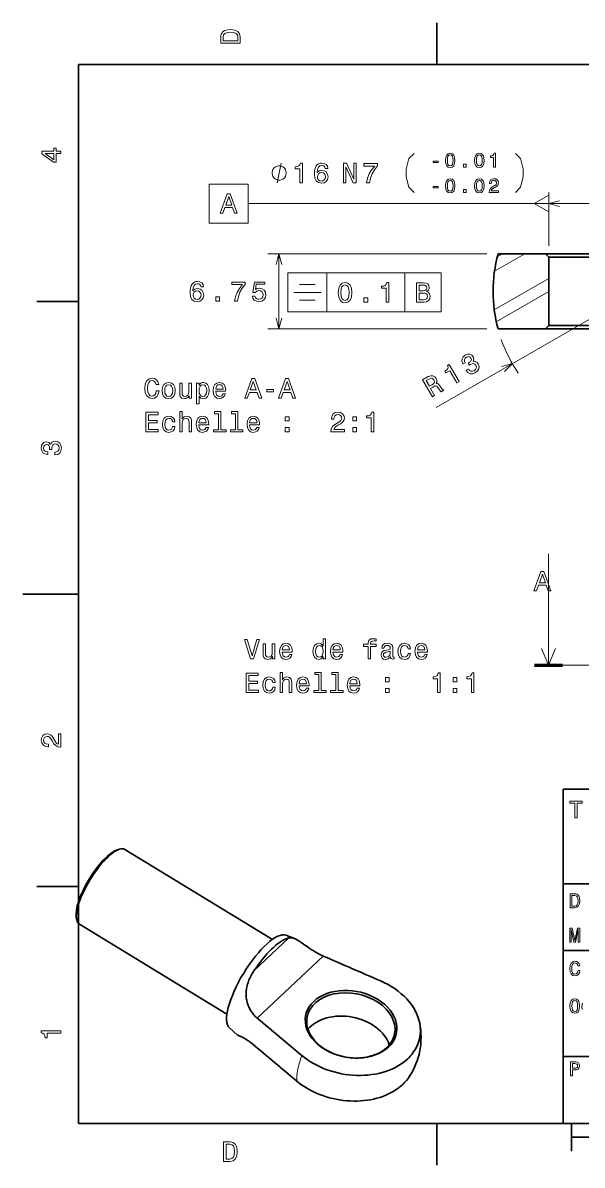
# Model space of a CAD drawing. Extents: x 0 to 297, y 0 to 210.
# Drawn here: x 0 to 100.4, y 2.5 to 207.5 of the extents above; entities that cross this region are included whole.
import ezdxf

# ---------------------------------------------------------------- set-up
doc = ezdxf.new("R2010")
doc.units = 0
doc.linetypes.add('DASHDOT', pattern=[18.5, 12, -3, 0.5, -3])

msp = doc.modelspace()

# ---------------------------------------------------------------- linework, layer by layer
at = {"color": 7, "lineweight": 35, "ltscale": 0.1875}
for p, q in [((74.300003, 200), (74.300003, 207.5)), ((10, 157.5), (2.5, 157.5)), ((10, 52.5), (2.5, 52.5)), ((74.300003, 10), (74.300003, 2.5))]:
    msp.add_line(p, q, dxfattribs=at)
at = {"color": 7, "lineweight": 35}
for p, q in [((287, 200), (10, 200)), ((10, 200), (10, 10)), ((93.814262, 166.062836), (127.014259, 166.062836)), ((94.414261, 165.46283), (126.414261, 165.46283)), ((93.814262, 152.562836), (127.014259, 152.562836)), ((94.414261, 153.162842), (126.414261, 153.162842)), ((97, 10), (97, 70)), ((97, 70), (287, 70)), ((44.813995, 43.016006), (18.319515, 59.161652)), ((97, 53), (162, 53)), ((36.644035, 29.609226), (10.149624, 45.754829)), ((97, 41), (162, 41)), ((97, 22), (162, 22)), ((10, 10), (287, 10)), ((97, 10), (287, 10)), ((98.5, 7.5), (198.5, 7.5))]:
    msp.add_line(p, q, dxfattribs=at)
at = {"color": 7, "lineweight": 13, "ltscale": 0.240071}
msp.add_line((94.414261, 167.46283), (94.414261, 177.065659), dxfattribs=at)
at = {"color": 7, "lineweight": 13}
for p, q in [((91.816185, 175.065674), (40.45591, 175.065674)), ((126.414261, 175.065674), (44.732475, 175.065659)), ((83.305748, 166.062836), (43.968445, 166.062836)), ((47.576515, 162.622101), (75.120605, 162.622101)), ((110.414261, 159.312836), (74.177773, 138.46022)), ((47.576515, 155.622101), (75.120605, 155.622101)), ((83.305748, 152.562836), (43.968445, 152.562836)), ((94.372307, 92.206497), (94.372307, 112.206497))]:
    msp.add_line(p, q, dxfattribs=at)
at = {"color": 7, "lineweight": 13, "ltscale": 0.3375}
msp.add_line((45.968445, 166.062836), (45.968445, 152.562836), dxfattribs=at)
at = {"color": 7, "lineweight": 13, "ltscale": 0.156967}
msp.add_line((84.668114, 162.923492), (90.105606, 166.062836), dxfattribs=at)
at = {"color": 7, "lineweight": 13, "ltscale": 0.027072}
msp.add_line((85.167786, 165.521393), (86.105606, 166.062836), dxfattribs=at)
at = {"color": 7, "lineweight": 35, "ltscale": 0.212713}
for p, q in [((93.814262, 166.062836), (85.305748, 166.062836)), ((93.814262, 152.562836), (85.305748, 152.562836))]:
    msp.add_line(p, q, dxfattribs=at)
at = {"color": 7, "lineweight": 35, "ltscale": 0.021213}
for p, q in [((94.414261, 165.46283), (93.814262, 166.062836)), ((94.414261, 153.162842), (93.814262, 152.562836))]:
    msp.add_line(p, q, dxfattribs=at)
at = {"color": 7, "lineweight": 35, "ltscale": 0.3075}
msp.add_line((94.414261, 153.162842), (94.414261, 165.46283), dxfattribs=at)
at = {"color": 7, "lineweight": 13, "ltscale": 0.175}
for p, q in [((47.576515, 162.622101), (47.576515, 155.622101)), ((54.576515, 162.622101), (54.576515, 155.622101)), ((68.584587, 162.622101), (68.584579, 155.622101)), ((75.120605, 162.622101), (75.120605, 155.622101))]:
    msp.add_line(p, q, dxfattribs=at)
at = {"color": 7, "lineweight": 13, "ltscale": 0.282436}
msp.add_line((84.630386, 155.973511), (94.414261, 161.622238), dxfattribs=at)
at = {"color": 7, "lineweight": 13, "ltscale": 0.272049}
msp.add_line((84.990196, 153.871857), (94.414261, 159.312836), dxfattribs=at)
at = {"color": 7, "lineweight": 35, "ltscale": 0.25}
msp.add_line((10, 105), (0, 105), dxfattribs=at)
at = {"color": 7, "lineweight": 100, "ltscale": 0.125}
msp.add_line((91.872307, 92.206497), (96.872307, 92.206497), dxfattribs=at)
at = {"color": 7, "linetype": 'DASHDOT', "lineweight": 13}
msp.add_line((96.872307, 92.206497), (201.626617, 92.206497), dxfattribs=at)
at = {"color": 7, "lineweight": 35, "ltscale": 0.009459}
for p, q in [((16.993492, 59.099083), (17.35548, 59.209175)), ((9.597237, 46.962143), (9.665333, 46.58997))]:
    msp.add_line(p, q, dxfattribs=at)
at = {"color": 7, "lineweight": 13, "ltscale": 0.21592}
msp.add_line((41.474007, 37.351704), (47.754139, 43.280807), dxfattribs=at)
at = {"color": 7, "lineweight": 35, "ltscale": 0.04092}
msp.add_line((47.219009, 43.756073), (48.74659, 43.168205), dxfattribs=at)
at = {"color": 7, "lineweight": 13, "ltscale": 0.407121}
msp.add_line((42.086903, 28.854866), (53.928215, 40.034306), dxfattribs=at)
at = {"color": 7, "lineweight": 35, "ltscale": 0.049072}
msp.add_line((37.088669, 27.132599), (38.554981, 25.827656), dxfattribs=at)
at = {"color": 7, "lineweight": 35, "ltscale": 0.125}
msp.add_line((98.5, 10), (98.5, 5), dxfattribs=at)
at = {"color": 7, "lineweight": 13}
for points in [[(35.533215, 204.994965), (35.533215, 203.829971), (39.033215, 203.829971), (39.033215, 204.994965), (38.922264, 205.544678), (38.584366, 205.953171), (38.034657, 206.205338), (37.283215, 206.296112), (36.516644, 206.215424), (36.21405, 206.114563), (35.971977, 205.973343), (35.644165, 205.56485), (35.563473, 205.297562)], [(35.951801, 204.959656), (36.027451, 205.342941), (36.259438, 205.605194), (36.672985, 205.761536), (37.283215, 205.811966), (37.873272, 205.756485), (38.286816, 205.600143), (38.533936, 205.332855), (38.614628, 204.959656), (38.614628, 204.298996), (35.951801, 204.298996)], [(6.833213, 184.02739), (6.833213, 184.481277), (5.965778, 184.481277), (5.965778, 184.98056), (5.56232, 184.98056), (5.56232, 184.481277), (3.408862, 184.481277), (3.408862, 184.022339), (5.521974, 182.489197), (5.965778, 182.489197), (5.965778, 184.02739)], [(5.56232, 182.912827), (3.993876, 184.02739), (5.56232, 184.02739)], [(73.67868, 182.424088), (74.532997, 182.424088), (74.532997, 182.702988), (73.67868, 182.702988)], [(75.870262, 182.812424), (75.923218, 182.258179), (76.089134, 181.862778), (76.353905, 181.622726), (76.721054, 181.545059), (77.084671, 181.622726), (77.349442, 181.862778), (77.511833, 182.258179), (77.568314, 182.812424), (77.511833, 183.363144), (77.444756, 183.582016), (77.349442, 183.76207), (77.084671, 184.002121), (76.721054, 184.083313), (76.353905, 184.002121), (76.089134, 183.75853), (75.923218, 183.363144)], [(76.209167, 182.812424), (76.237411, 183.239578), (76.325661, 183.546722), (76.484528, 183.726761), (76.721054, 183.790298), (76.954048, 183.726761), (77.112915, 183.546722), (77.201172, 183.239578), (77.229408, 182.812424), (77.201172, 182.381729), (77.112915, 182.0746), (76.954048, 181.894562), (76.721054, 181.834534), (76.484528, 181.894562), (76.325661, 182.0746), (76.237411, 182.381729)], [(81.100693, 182.812424), (81.153648, 182.258179), (81.319565, 181.862778), (81.584335, 181.622726), (81.951485, 181.545059), (82.315102, 181.622726), (82.579872, 181.862778), (82.742264, 182.258179), (82.798744, 182.812424), (82.742264, 183.363144), (82.675186, 183.582016), (82.579872, 183.76207), (82.315102, 184.002121), (81.951485, 184.083313), (81.584335, 184.002121), (81.319565, 183.75853), (81.153648, 183.363144)], [(81.439598, 182.812424), (81.467842, 183.239578), (81.556099, 183.546722), (81.714958, 183.726761), (81.951485, 183.790298), (82.184479, 183.726761), (82.343346, 183.546722), (82.431602, 183.239578), (82.459839, 182.812424), (82.431602, 182.381729), (82.343346, 182.0746), (82.184479, 181.894562), (81.951485, 181.834534), (81.714958, 181.894562), (81.556099, 182.0746), (81.467842, 182.381729)], [(84.503159, 181.615662), (84.824409, 181.615662), (84.824409, 184.083313), (84.584351, 184.083313), (84.520805, 183.867966), (84.393715, 183.723236), (84.199554, 183.638504), (83.931252, 183.61026), (83.931252, 183.359619), (84.503159, 183.359619)], [(47.299141, 180.565659), (47.299141, 180.682327), (47.240807, 180.915665), (47.182476, 181.090668), (47.124142, 181.207336), (47.007473, 181.382339), (46.832474, 181.557327), (46.657475, 181.673996), (46.54081, 181.73233), (46.365807, 181.790665), (46.132477, 181.848999), (46.015808, 181.848999), (45.899139, 181.848999), (45.66581, 181.790665), (45.490807, 181.73233), (45.374138, 181.673996), (45.199142, 181.557327), (45.024139, 181.382339), (44.907478, 181.207336), (44.849144, 181.090668), (44.79081, 180.915665), (44.732475, 180.682327), (44.732475, 180.565659), (44.732475, 180.449005), (44.79081, 180.215668), (44.849144, 180.040665), (44.907478, 179.923996), (45.024139, 179.748993), (45.199142, 179.574005), (45.374138, 179.457336), (45.490807, 179.399002), (45.66581, 179.340668), (45.899139, 179.282333), (46.015808, 179.282333), (46.132477, 179.282333), (46.365807, 179.340668), (46.54081, 179.399002), (46.657475, 179.457336), (46.832474, 179.574005), (47.007473, 179.748993), (47.124142, 179.923996), (47.182476, 180.040665), (47.240807, 180.215668), (47.299141, 180.449005)], [(49.726372, 178.815659), (50.185303, 178.815659), (50.185303, 182.340881), (49.842365, 182.340881), (49.751587, 182.033249), (49.57003, 181.826477), (49.292652, 181.705429), (48.909367, 181.665085), (48.909367, 181.307022), (49.726372, 181.307022)], [(54.763546, 181.372589), (54.667725, 181.781082), (54.445824, 182.083679), (54.102882, 182.275314), (53.659081, 182.340881), (53.36153, 182.305573), (53.104324, 182.209763), (52.87738, 182.053421), (52.685738, 181.831512), (52.534439, 181.554138), (52.423489, 181.216248), (52.352882, 180.817825), (52.33271, 180.368973), (52.413403, 179.652847), (52.660519, 179.133392), (53.058937, 178.820709), (53.603603, 178.714798), (54.092796, 178.805573), (54.465996, 179.042618), (54.708069, 179.415802), (54.793804, 179.889877), (54.708069, 180.368973), (54.476082, 180.737137), (54.118011, 180.969116), (53.67421, 181.04982), (53.195103, 180.948944), (52.837032, 180.661484), (52.912682, 181.216248), (53.074066, 181.614655), (53.321182, 181.851685), (53.664124, 181.932373), (53.916283, 181.892029), (54.107925, 181.786133), (54.234009, 181.609619), (54.299568, 181.372589)], [(54.304611, 179.884827), (54.249138, 179.567108), (54.107925, 179.325027), (53.880981, 179.163651), (53.59856, 179.11322), (53.30101, 179.163651), (53.074066, 179.319992), (52.927811, 179.562057), (52.882423, 179.879791), (52.932854, 180.192459), (53.074066, 180.429504), (53.306053, 180.580795), (53.618732, 180.636276), (53.891068, 180.580795), (54.107925, 180.43454), (54.249138, 180.19751)], [(57.539341, 178.815659), (57.957928, 178.815659), (57.957928, 181.685257), (59.299427, 178.815659), (59.83905, 178.815659), (59.83905, 182.315659), (59.415421, 182.315659), (59.415421, 179.446075), (58.08905, 182.315659), (57.539341, 182.315659)], [(61.724209, 178.815659), (62.233578, 178.815659), (62.400002, 179.647797), (62.692509, 180.424454), (63.106056, 181.14563), (63.645679, 181.821426), (63.645679, 182.240021), (61.245102, 182.240021), (61.245102, 181.781082), (63.16153, 181.781082), (62.606773, 181.10025), (62.188187, 180.389145), (61.895679, 179.632675)], [(79.092682, 181.615662), (79.579857, 181.615662), (79.579857, 182.141678), (79.092682, 182.141678)], [(33.45591, 178.565659), (33.45591, 171.565659), (40.45591, 171.565674), (40.45591, 178.565659)], [(75.870262, 178.262421), (75.923218, 177.708176), (76.089134, 177.31279), (76.353905, 177.072723), (76.721054, 176.995056), (77.084671, 177.072723), (77.349442, 177.31279), (77.511833, 177.708176), (77.568314, 178.262421), (77.511833, 178.813141), (77.444756, 179.032013), (77.349442, 179.212067), (77.084671, 179.452118), (76.721054, 179.53331), (76.353905, 179.452118), (76.089134, 179.208527), (75.923218, 178.813141)], [(76.209167, 178.262421), (76.237411, 178.68959), (76.325661, 178.996719), (76.484528, 179.176758), (76.721054, 179.240311), (76.954048, 179.176758), (77.112915, 178.996719), (77.201172, 178.68959), (77.229408, 178.262421), (77.201172, 177.831726), (77.112915, 177.524597), (76.954048, 177.344559), (76.721054, 177.284546), (76.484528, 177.344559), (76.325661, 177.524597), (76.237411, 177.831726)], [(81.100693, 178.262421), (81.153648, 177.708176), (81.319565, 177.31279), (81.584335, 177.072723), (81.951485, 176.995056), (82.315102, 177.072723), (82.579872, 177.31279), (82.742264, 177.708176), (82.798744, 178.262421), (82.742264, 178.813141), (82.675186, 179.032013), (82.579872, 179.212067), (82.315102, 179.452118), (81.951485, 179.53331), (81.584335, 179.452118), (81.319565, 179.208527), (81.153648, 178.813141)], [(81.439598, 178.262421), (81.467842, 178.68959), (81.556099, 178.996719), (81.714958, 179.176758), (81.951485, 179.240311), (82.184479, 179.176758), (82.343346, 178.996719), (82.431602, 178.68959), (82.459839, 178.262421), (82.431602, 177.831726), (82.343346, 177.524597), (82.184479, 177.344559), (81.951485, 177.284546), (81.714958, 177.344559), (81.556099, 177.524597), (81.467842, 177.831726)], [(83.705315, 177.065659), (85.389252, 177.065659), (85.389252, 177.369263), (84.058342, 177.369263), (84.132477, 177.535187), (84.259567, 177.672867), (84.651428, 177.923523), (84.859711, 178.029419), (85.092712, 178.181229), (85.258629, 178.357742), (85.353951, 178.566025), (85.389252, 178.802551), (85.329239, 179.099091), (85.163315, 179.332092), (84.909134, 179.480362), (84.580818, 179.53331), (84.241913, 179.473297), (83.984207, 179.307373), (83.818283, 179.042618), (83.761803, 178.693115), (83.761803, 178.643692), (84.083054, 178.643692), (84.083054, 178.671936), (84.11483, 178.911987), (84.210144, 179.088501), (84.361946, 179.201477), (84.563171, 179.240311), (84.767921, 179.205002), (84.919724, 179.116745), (85.01857, 178.979065), (85.053879, 178.806076), (85.029167, 178.643692), (84.96209, 178.506012), (84.849121, 178.385986), (84.693787, 178.280075), (84.485504, 178.167099), (84.139542, 177.948227), (83.89595, 177.71524), (83.751213, 177.432816), (83.705315, 177.076263)], [(35.422768, 173.315659), (35.886742, 173.315659), (36.254898, 174.344482), (37.651871, 174.344482), (38.020027, 173.315659), (38.494095, 173.315659), (37.213112, 176.820709), (36.6987, 176.820709)], [(36.416283, 174.773163), (36.95591, 176.316391), (37.495537, 174.773163)], [(73.67868, 177.8741), (74.532997, 177.8741), (74.532997, 178.152985), (73.67868, 178.152985)], [(79.092682, 177.065659), (79.579857, 177.065659), (79.579857, 177.591675), (79.092682, 177.591675)], [(94.414261, 176.565659), (91.816185, 175.065674), (94.414261, 173.565674)], [(32.452736, 160.119751), (32.356918, 160.528259), (32.13501, 160.830841), (31.792076, 161.022491), (31.348267, 161.088058), (31.05072, 161.05275), (30.79351, 160.956924), (30.566566, 160.800583), (30.374924, 160.57869), (30.223633, 160.301315), (30.112679, 159.963409), (30.042076, 159.565002), (30.021904, 159.11615), (30.102592, 158.400009), (30.349709, 157.880554), (30.748123, 157.567871), (31.292793, 157.461975), (31.78199, 157.55275), (32.15519, 157.78978), (32.397263, 158.162979), (32.482994, 158.637039), (32.397263, 159.11615), (32.165276, 159.484299), (31.807205, 159.716293), (31.363396, 159.796982), (30.884293, 159.696121), (30.526222, 159.408661), (30.601875, 159.963409), (30.763252, 160.361832), (31.010376, 160.598862), (31.35331, 160.67955), (31.605476, 160.639206), (31.797119, 160.533295), (31.923195, 160.356781), (31.988762, 160.119751)], [(38.013397, 157.562836), (38.522766, 157.562836), (38.689194, 158.394974), (38.981697, 159.171631), (39.395241, 159.892807), (39.934868, 160.568604), (39.934868, 160.987183), (37.534294, 160.987183), (37.534294, 160.528259), (39.450722, 160.528259), (38.895966, 159.847412), (38.477379, 159.136322), (38.184868, 158.379837)], [(41.199707, 158.475662), (41.310661, 158.062119), (41.557777, 157.739349), (41.920891, 157.537613), (42.384865, 157.461975), (42.894234, 157.55275), (43.292648, 157.799866), (43.544807, 158.193237), (43.640633, 158.697556), (43.554893, 159.16658), (43.31282, 159.534744), (42.934578, 159.771774), (42.445389, 159.857498), (42.067146, 159.796982), (41.774635, 159.630554), (41.915848, 160.573639), (43.44899, 160.573639), (43.44899, 160.987183), (41.57795, 160.987183), (41.300575, 159.131287), (41.704033, 159.131287), (41.996536, 159.368317), (42.369736, 159.454041), (42.692505, 159.398575), (42.939621, 159.237183), (43.095963, 158.990067), (43.151436, 158.672348), (43.095963, 158.35463), (42.934578, 158.107498), (42.687462, 157.951172), (42.369736, 157.895691), (42.102448, 157.930984), (41.895676, 158.046982), (41.744377, 158.228546), (41.668732, 158.475662)], [(31.993805, 158.632004), (31.938324, 158.31427), (31.797119, 158.072205), (31.570168, 157.910812), (31.28775, 157.860382), (30.990204, 157.910812), (30.763252, 158.067154), (30.617004, 158.309235), (30.571609, 158.626953), (30.622047, 158.939636), (30.763252, 159.176666), (30.995247, 159.327972), (31.307922, 159.383438), (31.580261, 159.327972), (31.797119, 159.181717), (31.938324, 158.944687)], [(34.630402, 157.562836), (35.32637, 157.562836), (35.32637, 158.31427), (34.630402, 158.31427)], [(79.582352, 145.146317), (79.59996, 145.115723), (79.911377, 144.736343), (80.297935, 144.539841), (80.737106, 144.524918), (81.208237, 144.697113), (81.620079, 145.03302), (81.850349, 145.421555), (81.892822, 145.853302), (81.745117, 146.291992), (81.561737, 146.529755), (81.344833, 146.684235), (81.094406, 146.755417), (80.816673, 146.752701), (80.964966, 147.152237), (80.849174, 147.586014), (80.58741, 147.889221), (80.251038, 148.038956), (79.85199, 148.024612), (79.399658, 147.839966), (79.046501, 147.54364), (78.855576, 147.17775), (78.834953, 146.758575), (79.003319, 146.314316), (79.020927, 146.283722), (79.409958, 146.507599), (79.283936, 146.807465), (79.281876, 147.073944), (79.395035, 147.301987), (79.627777, 147.49411), (79.875198, 147.589935), (80.094131, 147.593735), (80.28019, 147.50296), (80.435234, 147.324524), (80.51915, 147.087708), (80.497253, 146.883087), (80.363976, 146.690018), (80.129913, 146.520416), (79.956924, 146.426682), (80.15564, 146.08136), (80.364792, 146.213364), (80.662811, 146.332489), (80.928627, 146.34581), (81.149124, 146.245773), (81.321121, 146.047989), (81.41893, 145.7668), (81.40033, 145.50589), (81.267174, 145.272156), (81.02317, 145.079376), (80.722633, 144.964615), (80.446098, 144.980042), (80.198601, 145.116913), (79.984497, 145.377747)], [(77.915421, 142.91861), (78.313194, 143.147507), (76.554924, 146.202927), (76.257683, 146.031891), (76.332443, 145.719971), (76.278214, 145.450195), (76.098175, 145.20694), (75.786087, 144.980804), (75.964684, 144.670456), (76.672806, 145.077942)], [(23.963934, 141.454437), (23.86307, 141.030807), (23.696644, 140.72821), (23.464655, 140.541611), (23.19232, 140.481094), (22.86451, 140.571884), (22.607306, 140.844208), (22.435837, 141.28801), (22.380362, 141.90329), (22.435837, 142.513519), (22.602262, 142.962372), (22.859467, 143.234695), (23.19232, 143.330521), (23.434395, 143.28009), (23.641169, 143.138885), (23.802551, 142.911942), (23.913502, 142.599258), (24.392609, 142.599258), (24.241312, 143.078369), (23.979065, 143.441467), (23.620995, 143.668427), (23.19232, 143.749115), (22.657738, 143.623032), (22.249237, 143.270004), (21.986988, 142.690033), (21.896212, 141.90329), (21.986988, 141.116547), (22.249237, 140.536575), (22.657738, 140.178513), (23.19232, 140.057465), (23.661341, 140.15329), (24.039583, 140.420578), (24.306873, 140.859344), (24.448084, 141.454437)], [(39.829929, 140.15329), (40.293907, 140.15329), (40.662064, 141.182114), (42.059036, 141.182114), (42.427193, 140.15329), (42.901253, 140.15329), (41.620277, 143.658325), (41.105865, 143.658325)], [(45.901978, 140.15329), (46.365952, 140.15329), (46.734108, 141.182114), (48.131084, 141.182098), (48.499237, 140.15329), (48.973301, 140.15329), (47.692322, 143.658325), (47.177914, 143.658325)], [(73.521179, 140.389893), (73.927696, 140.623825), (73.190681, 141.904572), (73.605942, 142.143539), (73.919464, 142.306503), (74.147011, 142.355988), (74.334923, 142.27211), (74.527046, 142.039368), (74.775291, 141.658539), (74.949928, 141.415741), (75.090416, 141.292923), (75.549385, 141.557053), (75.501595, 141.640091), (75.330627, 141.704636), (75.164856, 141.911804), (74.852531, 142.383774), (74.569443, 142.703812), (74.403511, 142.759613), (74.198357, 142.752106), (74.310318, 142.962006), (74.344666, 143.185425), (74.312668, 143.423035), (74.205582, 143.6698), (73.93309, 144.001755), (73.59977, 144.176514), (73.215691, 144.176605), (72.789589, 144.00705), (71.775482, 143.423462)], [(72.889748, 143.570099), (73.171478, 143.697311), (73.407234, 143.722412), (73.613297, 143.637344), (73.790977, 143.419571), (73.893166, 143.140884), (73.863182, 142.919983), (73.70739, 142.725601), (73.44458, 142.545273), (72.976868, 142.276123), (72.395813, 143.285858)], [(25.007883, 141.504868), (25.088573, 140.889603), (25.320562, 140.435715), (25.688717, 140.15329), (26.182955, 140.057465), (26.672148, 140.15329), (27.040302, 140.430664), (27.272291, 140.884552), (27.358027, 141.504868), (27.272291, 142.120148), (27.040302, 142.579086), (26.672148, 142.856461), (26.182955, 142.957321), (25.688719, 142.856461), (25.320562, 142.574036), (25.088573, 142.120148)], [(25.461773, 141.509918), (25.507162, 141.963806), (25.648373, 142.291611), (25.875319, 142.493347), (26.182955, 142.56395), (26.485548, 142.493347), (26.712494, 142.296661), (26.853704, 141.963806), (26.904137, 141.509918), (26.853704, 141.05098), (26.712494, 140.718124), (26.485548, 140.516403), (26.182955, 140.450836), (25.875319, 140.516403), (25.648373, 140.718124), (25.507162, 141.05098)], [(30.262926, 142.861496), (29.819122, 142.861496), (29.819122, 141.298096), (29.76869, 140.934982), (29.622437, 140.672745), (29.395491, 140.511353), (29.09794, 140.460922), (28.860909, 140.501266), (28.709612, 140.622314), (28.623877, 140.829086), (28.603704, 141.121582), (28.603704, 142.861496), (28.159901, 142.861496), (28.159901, 141.081238), (28.17503, 140.723175), (28.270851, 140.425629), (28.563358, 140.15329), (29.032377, 140.057465), (29.284538, 140.092773), (29.501398, 140.183548), (29.687998, 140.33989), (29.839294, 140.566833), (29.839294, 140.15329), (30.262924, 140.15329)], [(31.629641, 142.442917), (31.629641, 142.861496), (31.185837, 142.861496), (31.185835, 139.104294), (31.629641, 139.104294), (31.629641, 140.566833), (31.78598, 140.329803), (31.962494, 140.173462), (32.406296, 140.057465), (32.829929, 140.15329), (33.162781, 140.44075), (33.379642, 140.894638), (33.460331, 141.509918), (33.379642, 142.120148), (33.162781, 142.574036), (32.829929, 142.856461), (32.4063, 142.957321), (32.164223, 142.927063), (31.957451, 142.831238), (31.780937, 142.669861)], [(32.33065, 140.455887), (32.0331, 140.521439), (31.81624, 140.723175), (31.680073, 141.05098), (31.634684, 141.509918), (31.680073, 141.963806), (31.81624, 142.291611), (32.0331, 142.488297), (32.33065, 142.558914), (32.602985, 142.488297), (32.819843, 142.286575), (32.956009, 141.958771), (33.006443, 141.509918), (32.956009, 141.05603), (32.819843, 140.723175), (32.602985, 140.521439)], [(34.635403, 141.378799), (36.410622, 141.378799), (36.415665, 141.585571), (36.334972, 142.165543), (36.113071, 142.599258), (35.760044, 142.861496), (35.291023, 142.957321), (34.832092, 142.856461), (34.479065, 142.574036), (34.252121, 142.115097), (34.171429, 141.509918), (34.247078, 140.889603), (34.474022, 140.435715), (34.822002, 140.15329), (35.275894, 140.057465), (35.669266, 140.123032), (35.992031, 140.294495), (36.229065, 140.566833), (36.365231, 140.929947), (35.926472, 140.929947), (35.835693, 140.72821), (35.704567, 140.57692), (35.331371, 140.455887), (35.043907, 140.511353), (34.827045, 140.687866), (34.685837, 140.975342), (34.635403, 141.363663)], [(34.635403, 141.751999), (34.69088, 142.099976), (34.827045, 142.357178), (35.033821, 142.513519), (35.306152, 142.569), (35.573444, 142.513519), (35.780216, 142.357178), (35.9063, 142.099976), (35.951687, 141.751999)], [(40.823444, 141.610779), (41.363071, 143.154007), (41.902695, 141.610779)], [(43.788864, 141.308182), (45.009327, 141.308182), (45.009327, 141.706604), (43.788864, 141.706604)], [(46.895493, 141.610779), (47.435116, 143.154007), (47.974743, 141.610779)], [(22.087852, 134.106461), (24.306873, 134.106461), (24.306873, 134.53009), (22.55183, 134.53009), (22.55183, 135.715256), (24.115231, 135.715256), (24.115231, 136.133835), (22.55183, 136.133835), (22.55183, 137.182831), (24.266527, 137.182831), (24.266527, 137.606461), (22.087854, 137.606461)], [(28.17503, 134.106461), (28.618834, 134.106461), (28.618834, 135.669861), (28.664223, 136.027924), (28.810476, 136.290176), (29.037422, 136.451553), (29.340015, 136.512085), (29.58209, 136.461655), (29.733387, 136.325485), (29.809036, 136.098541), (29.834251, 135.795944), (29.834251, 134.106461), (30.278055, 134.106461), (30.278055, 135.886719), (30.257883, 136.244781), (30.167105, 136.542343), (29.869555, 136.814667), (29.405577, 136.910492), (29.153416, 136.875198), (28.936558, 136.779373), (28.755001, 136.628067), (28.618834, 136.421295), (28.618834, 137.727493), (28.17503, 137.727493)], [(35.129642, 137.354294), (35.129642, 134.47966), (34.216816, 134.47966), (34.216816, 134.106461), (36.481224, 134.106461), (36.481224, 134.47966), (35.573444, 134.47966), (35.573444, 137.727493), (34.433674, 137.727493), (34.433674, 137.354294)], [(38.165665, 137.354294), (38.165665, 134.47966), (37.252838, 134.47966), (37.252838, 134.106461), (39.51725, 134.106461), (39.51725, 134.47966), (38.60947, 134.47966), (38.60947, 137.727493), (37.4697, 137.727493), (37.4697, 137.354294)], [(55.312637, 134.106461), (57.718254, 134.106461), (57.718258, 134.540176), (55.816959, 134.540176), (55.922867, 134.777206), (56.104424, 134.973892), (56.664223, 135.331955), (56.961773, 135.483261), (57.294624, 135.700119), (57.531658, 135.952286), (57.667824, 136.249832), (57.718258, 136.587723), (57.632523, 137.011353), (57.395489, 137.344208), (57.032379, 137.55603), (56.563358, 137.631668), (56.079208, 137.545944), (55.711052, 137.308914), (55.474022, 136.930664), (55.39333, 136.431381), (55.39333, 136.360779), (55.852264, 136.360779), (55.852264, 136.401123), (55.897652, 136.744064), (56.033817, 136.996231), (56.250679, 137.157608), (56.538143, 137.213089), (56.83065, 137.162659), (57.047508, 137.036575), (57.188717, 136.83989), (57.239151, 136.592773), (57.203846, 136.360779), (57.108025, 136.164093), (56.946644, 135.99263), (56.724739, 135.841324), (56.427189, 135.679947), (55.932953, 135.367264), (55.584972, 135.034409), (55.378201, 134.630951), (55.312637, 134.121582)], [(62.524452, 134.106461), (62.983383, 134.106461), (62.983383, 137.631668), (62.640446, 137.631668), (62.549667, 137.324036), (62.368111, 137.117264), (62.090733, 136.996231), (61.707447, 136.955887), (61.707447, 136.597809), (62.524452, 136.597809)], [(26.863791, 135.916977), (27.302551, 135.916977), (27.211773, 136.320435), (26.994915, 136.638153), (26.657019, 136.834839), (26.218258, 136.910492), (25.734108, 136.809631), (25.365952, 136.527206), (25.133963, 136.068283), (25.053272, 135.453003), (25.12892, 134.842773), (25.355865, 134.388885), (25.713934, 134.106461), (26.203127, 134.010635), (26.636845, 134.086288), (26.974741, 134.298096), (27.20673, 134.630951), (27.307594, 135.074753), (26.883963, 135.074753), (26.808315, 134.792343), (26.667105, 134.580521), (26.465376, 134.449402), (26.218258, 134.409058), (25.91062, 134.474609), (25.688719, 134.676346), (25.552551, 135.00415), (25.507162, 135.468124), (25.552551, 135.922028), (25.693762, 136.249832), (25.920706, 136.451569), (26.218258, 136.522171), (26.480505, 136.476776), (26.677191, 136.360779), (26.808315, 136.169144)], [(31.59938, 135.33197), (33.374599, 135.33197), (33.379642, 135.538742), (33.29895, 136.118713), (33.077045, 136.552429), (32.724022, 136.814667), (32.255001, 136.910492), (31.796068, 136.809631), (31.443041, 136.527206), (31.216097, 136.068268), (31.135405, 135.463089), (31.211054, 134.842773), (31.437998, 134.388885), (31.78598, 134.106461), (32.239872, 134.010635), (32.633244, 134.076202), (32.956009, 134.247665), (33.193043, 134.520004), (33.329208, 134.883118), (32.89045, 134.883118), (32.799671, 134.681381), (32.668545, 134.53009), (32.295345, 134.409058), (32.007881, 134.464523), (31.791023, 134.641037), (31.649815, 134.928513), (31.59938, 135.316833)], [(31.59938, 135.70517), (31.654858, 136.053146), (31.791023, 136.310349), (31.997797, 136.46669), (32.27013, 136.522171), (32.537422, 136.46669), (32.744194, 136.310349), (32.870274, 136.053146), (32.915665, 135.70517)], [(40.707451, 135.33197), (42.482666, 135.33197), (42.487709, 135.538742), (42.407021, 136.118713), (42.185116, 136.552429), (41.832092, 136.814667), (41.363071, 136.910492), (40.904137, 136.809631), (40.551113, 136.527206), (40.324165, 136.068268), (40.243473, 135.463089), (40.319122, 134.842773), (40.546066, 134.388885), (40.894051, 134.106461), (41.347939, 134.010635), (41.74131, 134.076202), (42.064079, 134.247665), (42.301113, 134.520004), (42.437279, 134.883118), (41.998516, 134.883118), (41.907738, 134.681381), (41.776615, 134.53009), (41.403416, 134.409058), (41.115952, 134.464523), (40.899094, 134.641037), (40.757885, 134.928513), (40.707451, 135.316833)], [(40.707451, 135.70517), (40.762928, 136.053146), (40.899094, 136.310349), (41.105865, 136.46669), (41.378201, 136.522171), (41.645493, 136.46669), (41.852264, 136.310349), (41.978344, 136.053146), (42.023735, 135.705154)], [(47.087135, 136.063232), (47.7831, 136.063232), (47.7831, 136.814667), (47.087135, 136.814667)], [(59.231224, 136.063232), (59.927189, 136.063232), (59.927189, 136.814667), (59.231224, 136.814667)], [(47.087135, 134.106461), (47.783096, 134.106461), (47.7831, 134.857895), (47.087135, 134.857895)], [(59.231224, 134.106461), (59.927185, 134.106461), (59.927189, 134.857895), (59.231224, 134.857895)], [(5.73379, 129.979111), (5.769093, 129.979111), (6.253242, 130.059799), (6.616354, 130.296829), (6.848343, 130.670029), (6.934078, 131.164276), (6.848343, 131.688766), (6.626441, 132.082138), (6.273415, 132.334305), (5.819525, 132.425079), (5.521974, 132.384735), (5.279899, 132.273788), (5.0933, 132.092224), (4.957133, 131.850143), (4.684798, 132.177963), (4.251081, 132.293961), (3.857709, 132.218307), (3.560158, 132.00145), (3.373559, 131.648422), (3.307997, 131.164276), (3.388689, 130.710388), (3.610591, 130.362396), (3.963617, 130.135452), (4.432637, 130.059799), (4.46794, 130.059799), (4.46794, 130.508652), (4.145173, 130.548996), (3.913184, 130.680115), (3.771974, 130.891937), (3.721542, 131.189484), (3.761888, 131.451736), (3.867795, 131.643372), (4.039265, 131.759369), (4.271254, 131.804764), (4.518372, 131.759369), (4.684798, 131.638336), (4.785663, 131.426514), (4.815922, 131.139053), (4.810879, 130.942368), (5.209294, 130.942368), (5.199208, 131.189484), (5.244596, 131.507217), (5.365634, 131.744247), (5.56232, 131.885452), (5.819525, 131.935883), (6.112032, 131.880417), (6.328891, 131.734161), (6.465058, 131.502167), (6.510447, 131.194534), (6.460014, 130.876801), (6.308718, 130.644821), (6.066643, 130.498566), (5.73379, 130.443085)], [(91.732178, 105.539696), (92.196152, 105.539696), (92.564308, 106.568512), (93.961281, 106.568512), (94.329437, 105.539696), (94.803505, 105.539696), (93.522522, 109.044739), (93.008118, 109.044739)], [(92.725693, 106.997185), (93.26532, 108.540413), (93.804947, 106.997185)], [(42.026386, 96.858894), (41.148865, 93.878349), (40.246124, 96.858894), (39.767017, 96.858894), (40.896702, 93.353851), (41.401024, 93.353851), (42.505493, 96.858894)], [(53.913273, 93.772438), (53.913273, 93.353851), (54.357079, 93.353851), (54.357079, 96.974884), (53.918316, 96.974884), (53.918316, 95.648521), (53.580421, 96.031807), (53.37365, 96.122581), (53.136616, 96.157883), (52.707943, 96.057022), (52.375088, 95.774597), (52.15823, 95.320709), (52.082581, 94.71048), (52.15823, 94.10025), (52.375088, 93.641312), (52.707939, 93.353851), (53.136616, 93.258026), (53.373646, 93.293335), (53.585464, 93.384109)], [(61.972351, 95.59304), (61.972351, 93.353851), (62.416157, 93.353851), (62.416157, 95.59304), (63.424801, 95.59304), (63.424801, 95.971283), (62.416157, 95.971283), (62.416157, 96.137711), (62.451458, 96.339439), (62.567455, 96.475609), (62.764141, 96.556297), (63.046562, 96.586555), (63.424801, 96.566383), (63.424801, 96.949669), (62.945694, 96.974884), (62.511978, 96.929497), (62.209385, 96.793327), (62.027828, 96.556297), (61.972351, 96.218399), (61.972351, 95.971283), (61.160393, 95.971283), (61.160393, 95.59304)], [(45.228836, 96.062065), (44.78503, 96.062065), (44.78503, 94.498665), (44.7346, 94.135551), (44.588345, 93.873306), (44.361401, 93.711922), (44.06385, 93.661491), (43.826817, 93.701836), (43.675522, 93.822868), (43.589787, 94.02964), (43.569614, 94.322151), (43.569614, 96.062065), (43.125809, 96.062065), (43.125809, 94.281807), (43.140938, 93.923737), (43.236759, 93.626183), (43.529266, 93.353851), (43.998287, 93.258026), (44.250446, 93.293335), (44.467308, 93.384109), (44.653908, 93.540451), (44.805202, 93.767395), (44.805202, 93.353851), (45.228836, 93.353851)], [(46.565289, 94.579353), (48.340508, 94.579353), (48.345551, 94.786125), (48.264858, 95.366096), (48.042957, 95.799812), (47.68993, 96.062065), (47.220909, 96.157883), (46.761974, 96.057022), (46.408951, 95.774597), (46.182003, 95.315666), (46.101315, 94.71048), (46.17696, 94.090164), (46.403908, 93.636269), (46.751888, 93.353851), (47.20578, 93.258026), (47.599152, 93.323593), (47.921917, 93.495064), (48.158951, 93.767395), (48.295116, 94.130508), (47.856358, 94.130508), (47.765579, 93.92878), (47.634453, 93.777481), (47.261257, 93.656441), (46.973793, 93.711922), (46.756931, 93.888435), (46.615723, 94.175896), (46.565289, 94.564224)], [(46.565289, 94.952553), (46.620766, 95.300537), (46.756931, 95.557739), (46.963707, 95.714081), (47.236038, 95.769554), (47.50333, 95.714081), (47.710102, 95.557739), (47.836185, 95.300537), (47.881573, 94.952553)], [(53.212265, 95.759468), (53.504772, 95.688866), (53.726673, 95.49218), (53.8578, 95.164368), (53.90823, 94.71048), (53.8578, 94.251541), (53.726673, 93.923737), (53.504772, 93.722008), (53.212265, 93.656441), (52.934887, 93.722008), (52.723072, 93.923737), (52.58186, 94.256584), (52.536472, 94.71048), (52.58186, 95.159325), (52.723072, 95.487137), (52.934887, 95.688866)], [(55.673359, 94.579353), (57.448578, 94.579353), (57.453621, 94.786125), (57.372929, 95.366096), (57.151028, 95.799812), (56.798, 96.062065), (56.328979, 96.157883), (55.870045, 96.057022), (55.517021, 95.774597), (55.290073, 95.315666), (55.209381, 94.71048), (55.28503, 94.090164), (55.511978, 93.636269), (55.859959, 93.353851), (56.313847, 93.258026), (56.707222, 93.323593), (57.029987, 93.495064), (57.267021, 93.767395), (57.403187, 94.130508), (56.964428, 94.130508), (56.87365, 93.92878), (56.742523, 93.777481), (56.369328, 93.656441), (56.081863, 93.711922), (55.865002, 93.888435), (55.723793, 94.175896), (55.673359, 94.564224)], [(55.673359, 94.952553), (55.728836, 95.300537), (55.865002, 95.557739), (56.071774, 95.714081), (56.344109, 95.769554), (56.611401, 95.714081), (56.818172, 95.557739), (56.944252, 95.300537), (56.989643, 94.952553)], [(66.001892, 93.706879), (66.001892, 93.691742), (66.027107, 93.520279), (66.102753, 93.399239), (66.420479, 93.303413), (66.667595, 93.343765), (66.667595, 93.686699), (66.561691, 93.67157), (66.420479, 93.737137), (66.395264, 93.938866), (66.395264, 95.340881), (66.334747, 95.698952), (66.158234, 95.951111), (65.850594, 96.102409), (65.416878, 96.157883), (64.993248, 96.097366), (64.680565, 95.925896), (64.483879, 95.658607), (64.41832, 95.30558), (64.41832, 95.275322), (64.816734, 95.275322), (64.852036, 95.487137), (64.962982, 95.638428), (65.144539, 95.72921), (65.401749, 95.764511), (65.648865, 95.739296), (65.825378, 95.663651), (65.931282, 95.532524), (65.966591, 95.350967), (65.946419, 95.139153), (65.865723, 95.033241), (65.663994, 94.982811), (65.285751, 94.942467), (64.852036, 94.851685), (64.544395, 94.690308), (64.362839, 94.438141), (64.307365, 94.064941), (64.357796, 93.732094), (64.514137, 93.48497), (64.766296, 93.328636), (65.114281, 93.273155), (65.583305, 93.379066)], [(65.951462, 94.301979), (65.890938, 94.039726), (65.729553, 93.837997), (65.48748, 93.706879), (65.189934, 93.661484), (64.998291, 93.686699), (64.862122, 93.767395), (64.77639, 93.908607), (64.751167, 94.105293), (64.771347, 94.281799), (64.852036, 94.407883), (65.174805, 94.549095), (65.583305, 94.609612), (65.951462, 94.730652)], [(69.153908, 95.164368), (69.592667, 95.164368), (69.501892, 95.567825), (69.285034, 95.885551), (68.947136, 96.082237), (68.508377, 96.157883), (68.024223, 96.057022), (67.656067, 95.774597), (67.42408, 95.315666), (67.343391, 94.700394), (67.419037, 94.090157), (67.645981, 93.636269), (68.004051, 93.353851), (68.49324, 93.258026), (68.926964, 93.333679), (69.264862, 93.545494), (69.496849, 93.878342), (69.59771, 94.322151), (69.17408, 94.322151), (69.098434, 94.039726), (68.957222, 93.827911), (68.755493, 93.696785), (68.508377, 93.656441), (68.200737, 93.722008), (67.978836, 93.923737), (67.842667, 94.251541), (67.797279, 94.715523), (67.842667, 95.169411), (67.983879, 95.497223), (68.210823, 95.698952), (68.508377, 95.769554), (68.770622, 95.724167), (68.967308, 95.60817), (69.098434, 95.416527)], [(70.853477, 94.579353), (72.628693, 94.579353), (72.633736, 94.786125), (72.55304, 95.366096), (72.331139, 95.799812), (71.978111, 96.062065), (71.509094, 96.157883), (71.050163, 96.057022), (70.697136, 95.774597), (70.470192, 95.315666), (70.389496, 94.71048), (70.465149, 94.090157), (70.692093, 93.636269), (71.04007, 93.353851), (71.493965, 93.258026), (71.887337, 93.323586), (72.210106, 93.495056), (72.447136, 93.767395), (72.583305, 94.130508), (72.144539, 94.130508), (72.053764, 93.92878), (71.922638, 93.777481), (71.549438, 93.656441), (71.261978, 93.711914), (71.04512, 93.888428), (70.903908, 94.175896), (70.853477, 94.564224)], [(70.853477, 94.952553), (70.908951, 95.300537), (71.04512, 95.557739), (71.251892, 95.714081), (71.524223, 95.769554), (71.791519, 95.714081), (71.998291, 95.557739), (72.124367, 95.300537), (72.169754, 94.952553)], [(40.089787, 87.307022), (42.308807, 87.307022), (42.308807, 87.730652), (40.553764, 87.730652), (40.553764, 88.91581), (42.117165, 88.91581), (42.117165, 89.334396), (40.553764, 89.334396), (40.553764, 90.383392), (42.268459, 90.383392), (42.268459, 90.807022), (40.089787, 90.807022)], [(46.17696, 87.307022), (46.620766, 87.307022), (46.620766, 88.870422), (46.666153, 89.228493), (46.812408, 89.490738), (47.039352, 89.652122), (47.341946, 89.712639), (47.584023, 89.662209), (47.735321, 89.526039), (47.810966, 89.299095), (47.836185, 88.996506), (47.836182, 87.307022), (48.279987, 87.307022), (48.279987, 89.08728), (48.259815, 89.445351), (48.169037, 89.742897), (47.871487, 90.015236), (47.407509, 90.111053), (47.15535, 90.075752), (46.938488, 89.979935), (46.756931, 89.828636), (46.620766, 89.621864), (46.620766, 90.928062), (46.17696, 90.928062)], [(53.131573, 90.554863), (53.131573, 87.680222), (52.21875, 87.680222), (52.21875, 87.307022), (54.483158, 87.307022), (54.483158, 87.680222), (53.575378, 87.680222), (53.575378, 90.928055), (52.435608, 90.928055), (52.435608, 90.554863)], [(56.167595, 90.554863), (56.167595, 87.680222), (55.254772, 87.680222), (55.254772, 87.307022), (57.51918, 87.307022), (57.51918, 87.680222), (56.611401, 87.680222), (56.611401, 90.928055), (55.47163, 90.928055), (55.47163, 90.554863)], [(74.454338, 87.307022), (74.913269, 87.307022), (74.913269, 90.832237), (74.570335, 90.832237), (74.479553, 90.524597), (74.297997, 90.317825), (74.020622, 90.196785), (73.637337, 90.156441), (73.637337, 89.79837), (74.454338, 89.79837)], [(80.526382, 87.307022), (80.985313, 87.307022), (80.985313, 90.832237), (80.64238, 90.832237), (80.551598, 90.524597), (80.370041, 90.317825), (80.092667, 90.196785), (79.709381, 90.156441), (79.709381, 89.79837), (80.526382, 89.79837)], [(44.865723, 89.117538), (45.304482, 89.117538), (45.213707, 89.520996), (44.996845, 89.838722), (44.658951, 90.035408), (44.220188, 90.111053), (43.736038, 90.010193), (43.367882, 89.727768), (43.135895, 89.268837), (43.055202, 88.653564), (43.130852, 88.043335), (43.357796, 87.589439), (43.715866, 87.307022), (44.205059, 87.211197), (44.638775, 87.28685), (44.976673, 87.498665), (45.20866, 87.83152), (45.309525, 88.275322), (44.885895, 88.275322), (44.810246, 87.992897), (44.669037, 87.781082), (44.467308, 87.649963), (44.220188, 87.609619), (43.912552, 87.675179), (43.690651, 87.876907), (43.554482, 88.20472), (43.509094, 88.668694), (43.554482, 89.122581), (43.695694, 89.450394), (43.922638, 89.652122), (44.220188, 89.722725), (44.482437, 89.677338), (44.679123, 89.561348), (44.810246, 89.369705)], [(49.601315, 88.532524), (51.37653, 88.532524), (51.381573, 88.739296), (51.30088, 89.319267), (51.078979, 89.752983), (50.725952, 90.015236), (50.256931, 90.111053), (49.798, 90.010193), (49.444973, 89.727768), (49.218029, 89.268837), (49.137337, 88.663651), (49.212986, 88.043335), (49.43993, 87.589439), (49.78791, 87.307022), (50.241802, 87.211197), (50.635174, 87.276764), (50.957943, 87.448235), (51.194973, 87.720566), (51.331142, 88.083679), (50.89238, 88.083679), (50.801601, 87.88195), (50.670479, 87.730652), (50.297279, 87.609612), (50.009815, 87.665092), (49.792957, 87.841606), (49.651745, 88.129066), (49.601315, 88.517395)], [(49.601315, 88.905724), (49.656788, 89.253708), (49.792957, 89.51091), (49.999729, 89.667252), (50.272064, 89.722725), (50.539352, 89.667252), (50.746128, 89.51091), (50.872208, 89.253708), (50.917595, 88.905724)], [(58.709385, 88.532524), (60.4846, 88.532524), (60.489643, 88.739296), (60.408951, 89.319267), (60.18705, 89.752983), (59.834023, 90.015236), (59.365002, 90.111053), (58.906071, 90.010193), (58.553043, 89.727768), (58.326099, 89.268837), (58.245407, 88.663651), (58.321056, 88.043335), (58.548, 87.589439), (58.895981, 87.307022), (59.349873, 87.211197), (59.743244, 87.276764), (60.066013, 87.448227), (60.303043, 87.720566), (60.439209, 88.083679), (60.00045, 88.083679), (59.909672, 87.88195), (59.778549, 87.730652), (59.40535, 87.609612), (59.117886, 87.665092), (58.901028, 87.841606), (58.759815, 88.129066), (58.709385, 88.517395)], [(58.709385, 88.905724), (58.764858, 89.253708), (58.901028, 89.51091), (59.1078, 89.667252), (59.380135, 89.722725), (59.647423, 89.667252), (59.854195, 89.51091), (59.980278, 89.253708), (60.025665, 88.905724)], [(65.089066, 89.263794), (65.785034, 89.263794), (65.785034, 90.015236), (65.089066, 90.015236)], [(77.233154, 89.263794), (77.929123, 89.263794), (77.929123, 90.015228), (77.233154, 90.015236)], [(65.089066, 87.307022), (65.785034, 87.307022), (65.785034, 88.058464), (65.089066, 88.058464)], [(77.233154, 87.307022), (77.929123, 87.307022), (77.929123, 88.058456), (77.233154, 88.058456)], [(6.833213, 77.519447), (6.833213, 79.925072), (6.399496, 79.925072), (6.399496, 78.023773), (6.162464, 78.129684), (5.965778, 78.311241), (5.607709, 78.871033), (5.456412, 79.168587), (5.239553, 79.501442), (4.987392, 79.738472), (4.689842, 79.874641), (4.351945, 79.925072), (3.928314, 79.839333), (3.595461, 79.602303), (3.383646, 79.239189), (3.307997, 78.770172), (3.393732, 78.286018), (3.630764, 77.91787), (4.009006, 77.680832), (4.508286, 77.600143), (4.578891, 77.600143), (4.578891, 78.059074), (4.538545, 78.059074), (4.195605, 78.104462), (3.943444, 78.240631), (3.782061, 78.457489), (3.726585, 78.744957), (3.777017, 79.03746), (3.903098, 79.254318), (4.099784, 79.395531), (4.346902, 79.445961), (4.578891, 79.41066), (4.775577, 79.314842), (4.947046, 79.153458), (5.098343, 78.931557), (5.259727, 78.634003), (5.572406, 78.139771), (5.90526, 77.791786), (6.308718, 77.585014), (6.818084, 77.519447)], [(99.102303, 64.837173), (99.5, 64.837173), (99.5, 67.47406), (100.407784, 67.47406), (100.407784, 67.837173), (98.190201, 67.837173), (98.190201, 67.47406), (99.102303, 67.47406)], [(99.080688, 51.190563), (98.248558, 51.190563), (98.248558, 48.690563), (99.080688, 48.690563), (99.473343, 48.769814), (99.765129, 49.011169), (99.945244, 49.40382), (100.010086, 49.940563), (99.952446, 50.488113), (99.880402, 50.70425), (99.779541, 50.877163), (99.487755, 51.111313), (99.296829, 51.168949)], [(99.055473, 50.891571), (99.329254, 50.837536), (99.516571, 50.671829), (99.628242, 50.376442), (99.664268, 49.940563), (99.624641, 49.519093), (99.51297, 49.223705), (99.322044, 49.047192), (99.055473, 48.989555), (98.583572, 48.989555), (98.583572, 50.891571)], [(98.183716, 42.530979), (98.461098, 42.530979), (98.461098, 44.80043), (98.929398, 42.530979), (99.239197, 42.530979), (99.703888, 44.80043), (99.703888, 42.530979), (99.984871, 42.530979), (99.984871, 45.030979), (99.545387, 45.030979), (99.084297, 42.826366), (98.626801, 45.030979), (98.183716, 45.030979)], [(99.66787, 37.460373), (99.595818, 37.15778), (99.476944, 36.941643), (99.311241, 36.808357), (99.116714, 36.765129), (98.882568, 36.829971), (98.698845, 37.024494), (98.57637, 37.341499), (98.536743, 37.780979), (98.57637, 38.216858), (98.695244, 38.537464), (98.87896, 38.731987), (99.116714, 38.80043), (99.289627, 38.764408), (99.437317, 38.663544), (99.552597, 38.501442), (99.631844, 38.278099), (99.97406, 38.278099), (99.865997, 38.620316), (99.678673, 38.879681), (99.422913, 39.041786), (99.116714, 39.099422), (98.734871, 39.009365), (98.443085, 38.757202), (98.25576, 38.342937), (98.190926, 37.780979), (98.25576, 37.219021), (98.443085, 36.804756), (98.734871, 36.548992), (99.116714, 36.462536), (99.451729, 36.530979), (99.721901, 36.721901), (99.912827, 37.035301), (100.013687, 37.460373)], [(98.216141, 31.071325), (98.270172, 30.505762), (98.439484, 30.102304), (98.709656, 29.857347), (99.084297, 29.778097), (99.45533, 29.857347), (99.725502, 30.102304), (99.891212, 30.505762), (99.948845, 31.071325), (99.891212, 31.633286), (99.822769, 31.856628), (99.725502, 32.040344), (99.45533, 32.285301), (99.084297, 32.368156), (98.709656, 32.285301), (98.439484, 32.036743), (98.270172, 31.633286)], [(98.561958, 31.071325), (98.590775, 31.507204), (98.680832, 31.820604), (98.842941, 32.004322), (99.084297, 32.069164), (99.322044, 32.004322), (99.484146, 31.820604), (99.574211, 31.507204), (99.603027, 31.071325), (99.574211, 30.631844), (99.484146, 30.318443), (99.322044, 30.134726), (99.084297, 30.073486), (98.842941, 30.134726), (98.680832, 30.318443), (98.590775, 30.631844)], [(6.833213, 26.159222), (6.833213, 26.618156), (3.307997, 26.618156), (3.307997, 26.275217), (3.615634, 26.184439), (3.822406, 26.002882), (3.943444, 25.725506), (3.98379, 25.34222), (4.341859, 25.34222), (4.341859, 26.159222)], [(98.324211, 18.530979), (98.655617, 18.530979), (98.655617, 19.586454), (99.023056, 19.586454), (99.394089, 19.604465), (99.689484, 19.730547), (99.880402, 19.975504), (99.945244, 20.310518), (99.894814, 20.620316), (99.750717, 20.847261), (99.51297, 20.98415), (99.188759, 21.030979), (98.324211, 21.030979)], [(99.098701, 20.724783), (99.314842, 20.703169), (99.473343, 20.634726), (99.567001, 20.508644), (99.599426, 20.310518), (99.5634, 20.101583), (99.466141, 19.975504), (99.30043, 19.910662), (99.073486, 19.892651), (98.655617, 19.892651), (98.655617, 20.724783)], [(37.194958, 6.666787), (36.029972, 6.666787), (36.029972, 3.166787), (37.194958, 3.166787), (37.744667, 3.277738), (38.153168, 3.615634), (38.405331, 4.165346), (38.496109, 4.916787), (38.415417, 5.683357), (38.314552, 5.985951), (38.173344, 6.228026), (37.764839, 6.555836), (37.497551, 6.636527)], [(37.159653, 6.248199), (37.542938, 6.17255), (37.805187, 5.940562), (37.961525, 5.527017), (38.011959, 4.916787), (37.956482, 4.326729), (37.800144, 3.913184), (37.532852, 3.666066), (37.159653, 3.585375), (36.498989, 3.585375), (36.498989, 6.248199)]]:
    msp.add_lwpolyline(points, close=True, dxfattribs=at)
for points in [[(70.243233, 184.065659), (69.309898, 183.132339), (68.843231, 181.265671), (68.843231, 179.865662), (69.309898, 177.998993), (70.243233, 177.065659)], [(88.429314, 177.065659), (89.362648, 177.998993), (89.829315, 179.865662), (89.829315, 181.265671), (89.362648, 183.132339), (88.429314, 184.065659)], [(45.66581, 178.815659), (46.365807, 182.315659)], [(96.346115, 175.583298), (94.414261, 175.065659), (96.346115, 174.548035)], [(46.486084, 164.130981), (45.968445, 166.062836), (45.450806, 164.130981)], [(49.676514, 160.522095), (52.476517, 160.522095)], [(48.626514, 159.122101), (51.076515, 159.122101), (53.526516, 159.122101)], [(49.676514, 157.722107), (52.476517, 157.722107)], [(45.450806, 154.49469), (45.968445, 152.562836), (46.486084, 154.49469)], [(86.462944, 144.932617), (87.879166, 146.344818), (85.946579, 145.829926)], [(93.129662, 95.206497), (94.372307, 92.206497), (95.614944, 95.206497)], [(100.445969, 31.56484), (100.395531, 31.280258), (100.381126, 30.959654), (100.438759, 30.448126)]]:
    msp.add_lwpolyline(points, dxfattribs=at)
at = {"color": 7, "lineweight": 5}
for points in [[(56.629108, 159.081757), (56.704758, 158.289963), (56.941788, 157.725128), (57.32003, 157.382187), (57.844528, 157.27124), (58.363979, 157.382187), (58.742222, 157.725128), (58.974209, 158.289963), (59.054901, 159.081757), (58.974209, 159.8685), (58.878387, 160.181183), (58.742222, 160.438385), (58.363979, 160.781326), (57.844528, 160.897324), (57.32003, 160.781326), (56.941788, 160.433334), (56.704758, 159.8685)], [(57.113258, 159.081757), (57.153606, 159.691986), (57.279686, 160.130753), (57.50663, 160.387955), (57.844528, 160.478729), (58.17738, 160.387955), (58.404324, 160.130753), (58.530407, 159.691986), (58.570751, 159.081757), (58.530407, 158.466476), (58.404324, 158.027725), (58.17738, 157.770523), (57.844528, 157.684784), (57.50663, 157.770523), (57.279686, 158.027725), (57.153606, 158.466476)], [(65.225792, 157.372101), (65.684731, 157.372101), (65.684731, 160.897324), (65.341789, 160.897324), (65.251015, 160.589676), (65.069458, 160.382904), (64.792076, 160.261871), (64.408791, 160.221527), (64.408791, 159.863449), (65.225792, 159.863449)], [(72.482994, 159.263306), (72.836021, 159.555817), (72.926796, 159.752502), (72.957062, 159.994583), (72.891495, 160.372818), (72.694809, 160.645157), (72.37709, 160.811584), (71.933281, 160.872101), (70.687607, 160.872101), (70.687607, 157.372101), (72.003891, 157.372101), (72.472908, 157.442703), (72.820892, 157.649475), (73.03775, 157.977295), (73.113396, 158.421097), (73.068008, 158.718643), (72.946968, 158.965759), (72.750282, 159.147324)], [(71.837463, 159.419647), (71.151581, 159.419647), (71.151581, 160.453506), (71.877808, 160.453506), (72.150139, 160.423248), (72.341782, 160.332474), (72.457779, 160.176132), (72.498123, 159.944153), (72.452736, 159.712158), (72.331696, 159.550781), (72.124924, 159.449905)], [(61.232567, 157.372101), (61.928532, 157.372101), (61.928532, 158.123535), (61.232567, 158.123535)], [(71.94841, 157.790695), (71.151581, 157.790695), (71.151581, 158.996017), (71.903023, 158.996017), (72.220749, 158.960724), (72.447693, 158.854813), (72.583862, 158.673248), (72.62925, 158.411011), (72.583862, 158.133621), (72.457779, 157.941986), (72.245964, 157.825989)]]:
    msp.add_lwpolyline(points, close=True, dxfattribs=at)
at = {"color": 7, "lineweight": 35}
for points in [[(48.74659, 43.168205), (48.67968, 43.192947), (48.61359, 43.215332), (48.54829, 43.235352), (48.483742, 43.252991), (48.398796, 43.272804), (48.315033, 43.288376), (48.232376, 43.299717), (48.134506, 43.307777), (48.037918, 43.30983), (47.94244, 43.305954), (47.847908, 43.296249), (47.754139, 43.280807)], [(53.928215, 40.034306), (53.730511, 40.12212), (53.533588, 40.213989), (53.337704, 40.309666), (53.191616, 40.38377), (53.046341, 40.459755), (52.758602, 40.616875), (52.475147, 40.779999), (52.196579, 40.948021), (51.992191, 41.075905), (51.791012, 41.205345), (51.59127, 41.337105), (51.395138, 41.469322), (51.045841, 41.710617), (50.820408, 41.869278), (50.38818, 42.175995), (50.114094, 42.368874), (49.981281, 42.460827), (49.7873, 42.592247), (49.645882, 42.685154), (49.507889, 42.772755), (49.39872, 42.83947), (49.291695, 42.90229), (49.201904, 42.952744), (49.113602, 43.000126), (48.988396, 43.063065), (48.866104, 43.119156), (48.74659, 43.168205)], [(42.086903, 28.854866), (41.940189, 28.982765), (41.797409, 29.117226), (41.658787, 29.257923), (41.524563, 29.404539), (41.39497, 29.556757), (41.270245, 29.714266), (41.150616, 29.876759), (41.036312, 30.04393), (40.927559, 30.215479), (40.824566, 30.391106), (40.727543, 30.570517), (40.636684, 30.753414), (40.552177, 30.939507), (40.474186, 31.1285), (40.403, 31.319736), (40.338608, 31.513241), (40.281143, 31.708694), (40.230682, 31.905792), (40.187309, 32.104244), (40.151054, 32.303764), (40.121941, 32.504086), (40.099953, 32.704952), (40.085075, 32.90612), (40.077248, 33.107353), (40.076149, 33.286106), (40.080505, 33.464584), (40.09024, 33.642647), (40.105263, 33.82016), (40.125473, 33.996986), (40.140697, 34.107101), (40.157883, 34.216873), (40.198002, 34.435272), (40.245583, 34.65197), (40.300354, 34.866753), (40.364815, 35.08849), (40.436451, 35.307816), (40.514935, 35.524624), (40.59993, 35.738815), (40.691097, 35.95031), (40.788097, 36.159035), (40.84866, 36.282333), (40.91111, 36.404617), (40.976002, 36.52705), (41.042671, 36.648441), (41.180397, 36.886963), (41.324348, 37.121365), (41.474007, 37.351704)], [(41.206993, 24.256098), (40.971069, 24.448664), (40.85347, 24.540836), (40.736305, 24.630135), (40.619747, 24.716463), (40.50399, 24.799726), (40.275673, 24.956701), (40.053112, 25.100418), (39.838226, 25.230381), (39.633049, 25.3463), (39.477982, 25.428534), (39.331608, 25.501833), (39.210567, 25.559221), (39.097961, 25.609949), (38.968575, 25.66503), (38.855118, 25.710524), (38.695107, 25.770655), (38.593872, 25.808321), (38.563004, 25.822269), (38.554985, 25.827658)]]:
    msp.add_lwpolyline(points, dxfattribs=at)
for centre, radius, start, end in [((110.421761, 159.311584), 26.007584, 164.954369, 179.997232), ((110.418121, 159.313492), 26.003901, 180.001429, 195.046424), ((-2270.648438, -5328.795898), 5850.469858, 66.478552, 66.588525), ((3022.150635, 3586.456543), 4640.830683, 230.048411, 230.17675), ((58.489838, 25.489229), 13, 327.188034, 11.147572), ((3021.270508, 3581.857666), 4640.830683, 230.048411, 230.17675), ((63.621086, 27.413568), 7.980103, 313.22861, 323.47068), ((61.927219, 23.681517), 9.169464, 303.889648, 313.225164), ((62.861248, 22.705996), 7.818322, 313.133598, 326.970964)]:
    msp.add_arc(centre, radius, start, end, dxfattribs=at)
at = {"color": 7, "lineweight": 13}
msp.add_arc((110.414261, 159.312836), 26, 199.454614, 214.326026, dxfattribs=at)
at = {"color": 7, "lineweight": 35}
for centre, major_axis, ratio, start_param, end_param in [((13.991852, 52.606155), (3.928898, 6.447191), 0.319918, 0.3637130188, 2.7971291041), ((14.23457, 52.458244), (4.085011, 6.703371), 0.319918, 0.3444472814, 2.7971291102), ((13.991852, 52.606155), (3.928898, 6.447191), 0.319918, 0.3444472816, 0.3637130188), ((14.23457, 52.458244), (4.085011, 6.703371), 0.319918, 0.0000309221, 0.3444472814), ((14.23457, 52.458244), (4.085011, 6.703371), 0.319918, 2.7971291102, 3.1416235757), ((42.308754, 35.34993), (5.073742, 8.325842), 0.319918, 0.0581856827, 3.0833925039), ((43.522331, 34.610374), (5.208038, 8.546221), 0.319918, 0.3637130188, 1.4430528941), ((43.522331, 34.610374), (5.208038, 8.546221), 0.319918, 0.2843731434, 0.3637130188), ((58.929859, 27.788658), (12.330505, -2.359343), 0.720304, 0.2829276498, 1.2679457747), ((58.92979, 27.788614), (8.152122, -1.559792), 0.720305, 5.8038330197, 12.0870182999), ((58.890686, 27.584225), (7.857468, -1.503414), 0.720305, 6.2831833112, 9.4247759648), ((58.890686, 27.584225), (7.857468, -1.503414), 0.720305, 3.1415906576, 5.8038330254), ((58.088989, 23.394234), (7.857468, -1.503414), 0.720305, 0.3792326649, 2.7623599556), ((58.930336, 27.788713), (12.329987, -2.35961), 0.720321, 5.9512488102, 6.5661397817), ((58.890686, 27.584225), (7.857468, -1.503414), 0.720305, 5.8038330254, 6.2831833112), ((58.92979, 27.788614), (12.330582, -2.35928), 0.720305, 4.0565425979, 5.8038330254), ((58.049892, 23.189884), (12.330605, -2.359278), 0.720306, 4.0565433269, 5.6564326028)]:
    msp.add_ellipse(centre, major_axis=major_axis, ratio=ratio, start_param=start_param, end_param=end_param, dxfattribs=at)
at = {"color": 7, "lineweight": 13}
msp.add_ellipse((56.706467, 26.57601), major_axis=(6.66703, 10.940378), ratio=0.319918, start_param=2.1679334392, end_param=2.7010852519, dxfattribs=at)

doc.saveas('drawing.dxf')
